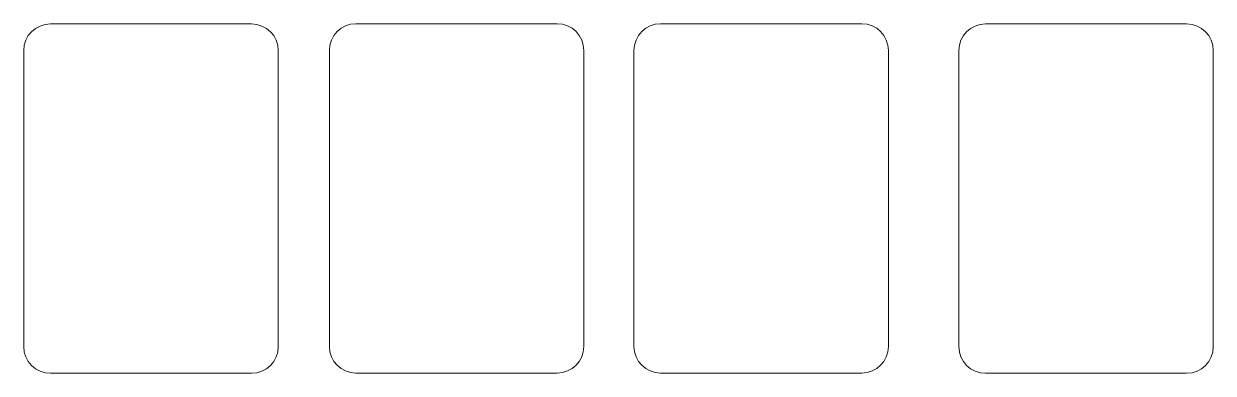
# Model space of a CAD drawing. Header units: millimetres. Extents: x 2 to 158, y 1 to 47.
import ezdxf

# ---------------------------------------------------------------- set-up
doc = ezdxf.new("R2010")
doc.units = ezdxf.units.MM
doc.layers.add('throughOUtside', color=3, linetype='CONTINUOUS', lineweight=0, true_color=0x00ff00)

msp = doc.modelspace()

# ---------------------------------------------------------------- linework, layer by layer
at = {"layer": 'throughOUtside', "color": 3, "true_color": 0x00ff00}
for p, q in [((31.76, 47.48), (5.26, 47.48)), ((45.5, 47.5), (72, 47.5)), ((112.1, 47.5), (85.6, 47.5)), ((128.37, 47.48), (154.87, 47.48)), ((1.76, 43.98), (1.76, 4.98)), ((35.26, 4.98), (35.26, 43.98)), ((42, 5), (42, 44)), ((75.5, 44), (75.5, 5)), ((82.1, 44), (82.1, 5)), ((115.6, 5), (115.6, 44)), ((124.87, 4.98), (124.87, 43.98)), ((158.37, 43.98), (158.37, 4.98)), ((5.26, 1.48), (31.76, 1.48)), ((72, 1.5), (45.5, 1.5)), ((85.6, 1.5), (112.1, 1.5)), ((154.87, 1.48), (128.37, 1.48))]:
    msp.add_line(p, q, dxfattribs=at)
for centre, start, end in [((5.26, 43.98), 90, 180), ((31.76, 43.98), 360, 90), ((45.5, 44), 90, 180), ((72, 44), 0, 90), ((85.6, 44), 90, 180), ((112.1, 44), 360, 90), ((128.37, 43.98), 90, 180), ((154.87, 43.98), 0, 90), ((5.26, 4.98), 180, 270), ((31.76, 4.98), 270, 360), ((45.5, 5), 180, 270), ((72, 5), 270, 0), ((85.6, 5), 180, 270), ((112.1, 5), 270, 360), ((128.37, 4.98), 180, 270), ((154.87, 4.98), 270, 0)]:
    msp.add_arc(centre, 3.5, start, end, dxfattribs=at)

doc.saveas('drawing.dxf')
